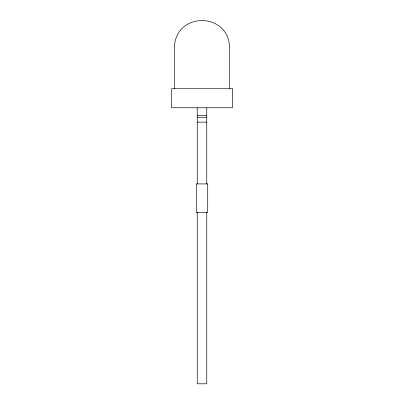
<?xml version="1.0" encoding="UTF-8"?>
<svg xmlns="http://www.w3.org/2000/svg" width="404" height="404" viewBox="0 0 404 404"><rect width="100%" height="100%" fill="white"/><g stroke="black" fill="none" stroke-linecap="round" stroke-linejoin="round"><path stroke-width="0.61" d="M197.243 115.382L206.757 115.382M197.243 117.286L206.757 117.286M197.243 122.124L206.757 122.124M229.603 88.734L229.603 47.803C228.947 11.494 175.053 11.494 174.397 47.803L174.397 88.734M206.757 107.812L206.757 183.916M206.757 212.469L206.757 383.8L197.243 383.8L197.243 212.469M197.243 107.812L197.243 183.916M232.436 88.734L171.564 88.734L171.564 107.767L232.436 107.767L232.436 88.734M207.712 183.916L196.288 183.916L196.288 212.469L207.712 212.469L207.712 183.916"/></g></svg>
